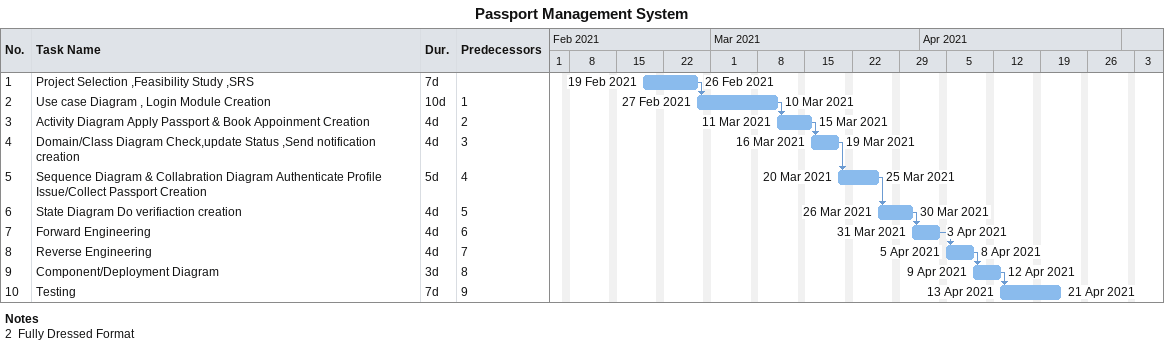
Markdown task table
Passport Management System

| ID | Task | Duration | Start | Finish | Predecessors |
|---|---|---|---|---|---|
| 1 | Project Selection ,Feasibility Study ,SRS | 7d | 2021-02-19 | 2021-02-26 |  |
| 2 | Use case Diagram , Login Module Creation | 10d | 2021-02-27 | 2021-03-10 | 1 |
| 3 | Activity Diagram Apply Passport & Book Appoinment Creation | 4d | 2021-03-11 | 2021-03-15 | 2 |
| 4 | Domain/Class Diagram Check,update Status ,Send notification creation | 4d | 2021-03-16 | 2021-03-19 | 3 |
| 5 | Sequence Diagram & Collabration Diagram Authenticate Profile Issue/Collect Passport Creation | 5d | 2021-03-20 | 2021-03-25 | 4 |
| 6 | State Diagram Do verifiaction creation | 4d | 2021-03-26 | 2021-03-30 | 5 |
| 7 | Forward Engineering | 4d | 2021-03-31 | 2021-04-03 | 6 |
| 8 | Reverse Engineering | 4d | 2021-04-05 | 2021-04-08 | 7 |
| 9 | Component/Deployment Diagram | 3d | 2021-04-09 | 2021-04-12 | 8 |
| 10 | Testing | 7d | 2021-04-13 | 2021-04-21 | 9 |

Notes
- 2: Fully Dressed Format
